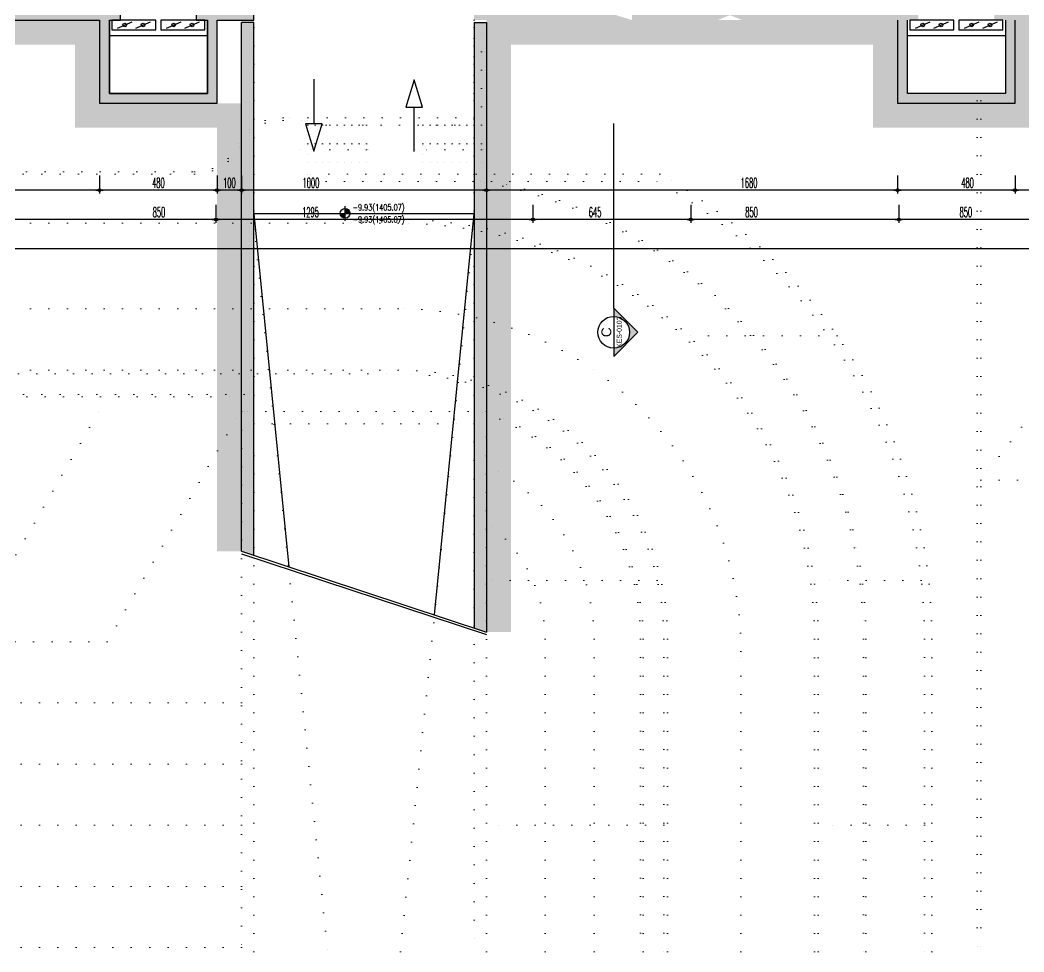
# Model space of a CAD drawing. Extents: x -5598 to 26293, y -3808 to 13850.
# Drawn here: x 12075 to 16176, y -3808 to 0 of the extents above; entities that cross this region are included whole.
import ezdxf
from ezdxf.enums import TextEntityAlignment as Align

# ---------------------------------------------------------------- set-up
doc = ezdxf.new("R2010")
doc.units = 0
doc.header["$LTSCALE"] = 100
doc.header["$MEASUREMENT"] = 0
doc.linetypes.add('DOT', pattern=[0.25, 0, -0.25])
doc.linetypes.add('HIDDEN2', pattern=[4.7625, 3.175, -1.5875])
for name, color, linetype in [('GOR', 7, 'Continuous'), ('KOLON', 7, 'Continuous'), ('KOT', 7, 'Continuous'), ('MEKANIK', 7, 'Continuous'), ('MERD', 7, 'Continuous'), ('OK', 7, 'Continuous'), ('OLCU DIS', 7, 'Continuous'), ('SOLID', 7, 'Continuous'), ('TARAMA', 7, 'Continuous'), ('YAZI', 7, 'Continuous')]:
    doc.layers.add(name, color=color, linetype=linetype)
doc.layers.add('YOLLAR', color=7, linetype='Continuous', lineweight=15)
doc.styles.add('ARIAL', font='arial.ttf', dxfattribs={"width": 0.7})
doc.styles.add('olcu', font='romans.shx', dxfattribs={"width": 0.5})
doc.dimstyles.new('1-200', dxfattribs={"dimtxt": 40, "dimasz": 2, "dimexe": 0, "dimexo": 0, "dimgap": 10, "dimtad": 1, "dimdec": 4, "dimrnd": 0.1, "dimzin": 9, "dimdsep": 46, "dimtxsty": 'olcu', "dimblk1": 'SOL', "dimblk2": 'SAG', "dimsah": 1, "dimcen": 0, "dimse1": 1, "dimse2": 1, "dimclre": 13, "dimadec": 0, "dimazin": 0, "dimtfac": 1, "dimtdec": 4, "dimtix": 1, "dimtmove": 2, "dimatfit": 2, "dimldrblk": 'SOL', "dimfxl": 0, "dimtolj": 1, "dimarcsym": 0})
pattern_1 = [(45, (-5880, 61457.253), (-17.6776695, 17.6776695), []), (45, (-5862.322, 61457.253), (-17.6776695, 17.6776695), [12.5, -6.25])]

# ---------------------------------------------------------------- blocks, each defined once
blk = doc.blocks.new('OK-OTOPARK1')
at = {"layer": 'OK'}
blk.add_lwpolyline([(207.8, 207.8), (79.2, 79.2)], dxfattribs=at)
blk.add_lwpolyline([(0, 0), (103.3, 55.1), (55.7, 102.8)], close=True, dxfattribs=at)
blk = doc.blocks.new('*U567')
h = blk.add_hatch(color=256)
edge = h.paths.add_edge_path()
edge.add_arc((0, 0), 0.65, 180, 360, ccw=False)
edge.add_line((-0.65, 0), (-0.985, 0))
edge.add_line((-0.985, 0), (0, -0.985))
edge.add_line((0, -0.985), (0.985, 0))
edge.add_line((0.985, 0), (0.65, 0))
for p, q in [((0.985, 0), (-0.985, 0)), ((0, -0.985), (-0.985, 0)), ((0, -0.985), (0.985, 0))]:
    blk.add_line(p, q)
at = {"linetype": 'HIDDEN2', "ltscale": 0.2}
blk.add_line((0.985, 0), (8.523, 0), dxfattribs=at)
blk.add_circle((0, 0), 0.65)
at = {"style": 'ARIAL'}
blk.add_attdef('A', text='', height=0.4, dxfattribs=at).set_placement((0, 0.3), align=Align.MIDDLE_CENTER)
at = {"style": 'ARIAL', "width": 0.8}
blk.add_attdef('AL134', text='', height=0.2, dxfattribs=at).set_placement((0, -0.225), align=Align.MIDDLE_CENTER)
blk = doc.blocks.new('KESIT YERLERI')
at = {"layer": 'YAZI', "color": 7, "xscale": 100, "yscale": 100, "zscale": 100, "rotation": 90}
blk.add_blockref('*U567', (17795, 7104.1), dxfattribs=at).add_auto_attribs({'A': 'C', 'AL134': 'KES-0103'})
blk = doc.blocks.new('*U550')
at = {"color": 0, "linetype": 'ByBlock', "ltscale": 3}
for p, q in [((8050, -12320), (8050, -12720)), ((8080, -12750), (8080, -12320)), ((10105, -12650), (10105, -16127.6)), ((10120, -12650), (10120, -16127.6)), ((7370, -12720), (7270, -12720)), ((7270, -12730), (7370, -12730)), ((8050, -12720), (7370, -12720)), ((7370, -12720), (7370, -12750)), ((7370, -12720), (7370, -12750)), ((7370, -12730), (7370, -12720)), ((7370, -12750), (7370, -12950)), ((7370, -12750), (8080, -12750)), ((7400, -12750), (7400, -12950)), ((7430, -12750), (7430, -12950)), ((7460, -12750), (7460, -12950)), ((7490, -12750), (7490, -12950)), ((7520, -12750), (7520, -12950)), ((7550, -12750), (7550, -12950)), ((7580, -12750), (7580, -12950)), ((7610, -12750), (7610, -12950)), ((7840, -12750), (7840, -12950)), ((7870, -12750), (7870, -12950)), ((7900, -12750), (7900, -12950)), ((7930, -12750), (7930, -12950)), ((7960, -12750), (7960, -12950)), ((7990, -12750), (7990, -12950)), ((8020, -12750), (8020, -12950)), ((8050, -12750), (8050, -12950)), ((8080, -12750), (8080, -12950)), ((7340, -12850), (7370, -12830.8)), ((7370, -12830.8), (7370, -12869.2)), ((7810, -12850), (7840, -12830.8)), ((7840, -12830.8), (7840, -12869.2)), ((7370, -12869.2), (7340, -12850)), ((7610, -12850), (7370, -12850)), ((8080, -12850), (7810, -12850)), ((7840, -12869.2), (7810, -12850)), ((6897.7, -12940), (3880, -12940)), ((3880, -12950), (6895.4, -12950)), ((6905.7, -12950), (6908, -12950)), ((8808.8, -12950), (7370, -12950)), ((7370, -12950), (7370, -12980)), ((7370, -12980), (8800.9, -12980)), ((8076.3, -12980), (8076.3, -12980)), ((7740, -13150), (2634, -13150)), ((7740, -13135), (2634.1, -13135)), ((7740, -13750), (3785.4, -13750)), ((3785.4, -13765), (7740, -13765)), ((7110, -13850), (4478.2, -13850)), ((4495.5, -13860), (7100, -13860)), ((7100, -13920), (7100, -13860)), ((7110, -13920), (7110, -13850)), ((8100, -13920), (7100, -13920)), ((7100, -13920), (7100, -16127.6)), ((8100, -13920), (8107.6, -13920)), ((8100, -16127.6), (8100, -13920)), ((7150, -16127.6), (7150, -13970)), ((7150, -13970), (8050, -13970)), ((8050, -13970), (8050, -16127.6)), ((8340, -16127.6), (8340, -14850)), ((8340, -16127.6), (8340, -14850)), ((8540, -16127.6), (8540, -14850)), ((8540, -16127.6), (8540, -14850)), ((8730, -14850), (8730, -16127.6)), ((8740, -16127.6), (8740, -14850)), ((8825, -14850), (8825, -16127.6)), ((8840, -16127.6), (8840, -14850)), ((9440, -16127.6), (9440, -14850)), ((9455, -16127.6), (9455, -14850)), ((9640, -14850), (9640, -16127.6)), ((9650, -16127.6), (9650, -14850)), ((9890, -14850), (9890, -16127.6)), ((9920, -16127.6), (9920, -14850))]:
    blk.add_line(p, q, dxfattribs=at)
at = {"color": 16, "linetype": 'ByBlock', "ltscale": 3}
for p, q in [((7150, -12350), (7150, -13970)), ((8050, -12350), (8050, -13970)), ((11478, -12437), (10120, -14200)), ((7150, -13150), (7246.1, -14100)), ((7953.9, -14100), (8050, -13150)), ((7740, -13500), (2635.3, -13500)), ((7246.1, -14100), (7451.1, -16127.6)), ((7748.9, -16127.6), (7953.9, -14100)), ((10120, -14200), (13150, -14200)), ((9140, -16127.6), (9140, -14900))]:
    blk.add_line(p, q, dxfattribs=at)
at = {"color": 56, "linetype": 'ByBlock', "ltscale": 3}
for p, q in [((9533, -13610), (8924.7, -13610)), ((6103.2, -14635.4), (6550.9, -13860)), ((6550.9, -14860), (7100, -13908.9)), ((8798.1, -14610), (8100, -14610)), ((9876.6, -14610), (9438.1, -14610)), ((6550.9, -14860), (5107.5, -14860)), ((7100, -15110), (5251.8, -15110)), ((7100, -15360), (5396.2, -15360)), ((7100, -15610), (5540.5, -15610)), ((8825, -15610), (8100, -15610)), ((9890, -15610), (9455, -15610)), ((7100, -15860), (5684.8, -15860)), ((7100, -16110), (5829.2, -16110))]:
    blk.add_line(p, q, dxfattribs=at)
at = {"color": 0, "linetype": 'ByBlock', "ltscale": 3}
blk.add_lwpolyline([(7110, -13850), (4478.2, -13850)], dxfattribs=at)
blk.add_lwpolyline([(8079.4, -13920, -0.315059), (8730, -14850), (8730, -16127.6)], format="xyb", dxfattribs=at)
for centre in [(7610, -12850), (8080, -12850)]:
    blk.add_circle(centre, 10, dxfattribs=at)
for centre, radius, start, end in [((7259.8, -12910.9), 191.2, 86.9279, 153.2984), ((7259.8, -12910.9), 181.2, 86.7635, 153.2132), ((6907.9, -12740), 200, 270.0213, 334.8493), ((6907.9, -12740), 210, 270.0208, 334.8493), ((7740, -14850), 2180, 0, 60.6404), ((7740, -14850), 1900, 360, 79.8048), ((7740, -14850), 1910, 360, 78.2534), ((7740, -14850), 2150, 360, 60.4316), ((7740, -14850), 1715, 360, 90), ((7740, -14850), 1700, 0, 90), ((7740, -14850), 1100, 360, 90), ((7740, -14850), 1085, 360, 90), ((7740, -14850), 990, 360, 68.6763), ((7740, -14850), 1000, 360, 68.4348), ((7740, -14850), 800, 360, 63.2563), ((7740, -14850), 800, 360, 63.2563), ((7740, -14850), 600, 360, 53.1301), ((7740, -14850), 600, 360, 53.1301)]:
    blk.add_arc(centre, radius, start, end, dxfattribs=at)
at = {"color": 16, "linetype": 'ByBlock', "ltscale": 3}
blk.add_arc((7740, -14900), 1400, 0, 90, dxfattribs=at)
blk = doc.blocks.new('KOT-PL(TEMIZ&KABA)')
at = {"layer": 'KOT', "linetype": 'Continuous', "lineweight": -3}
h = blk.add_hatch(color=7, dxfattribs=at)
h.paths.add_polyline_path([(0, 0), (0.2, 0, 0.414214), (0, 0.2)])
h.paths.add_polyline_path([(0, 0), (-0.2, 0, 0.414214), (0, -0.2)])
at = {"layer": 'KOT', "color": 7, "lineweight": -3}
for p, q in [((-0.3, 0), (1.4, 0)), ((0, -0.3), (0, 0.3))]:
    blk.add_line(p, q, dxfattribs=at)
at = {"layer": 'KOT', "color": 7, "linetype": 'Continuous', "lineweight": -3}
blk.add_circle((0, 0), 0.2, dxfattribs=at)
at = {"layer": 'KOT', "color": 7, "linetype": 'Continuous', "lineweight": -3, "style": 'olcu', "width": 0.7}
for tag, p in [('KOTTEMIZ', (0.31, 0.122)), ('KOTKABA', (0.31, -0.373))]:
    blk.add_attdef(tag, p, '', height=0.25, dxfattribs=at)
blk = doc.blocks.new('TASIYICI SISTEM (1.BODRUM KAT)')
at = {"layer": 'TARAMA'}
h = blk.add_hatch(dxfattribs=at)
h.set_pattern_fill('ANSI33', color=253, scale=100, style=2)
h.set_pattern_definition([(45, (-5880, -12320), (-17.67767, 17.67767), []), (45, (-5862.322, -12320), (-17.67767, 17.67767), [12.5, -6.25])])
h.paths.add_polyline_path([(15390, -4385.5), (15350, -4385.5), (15350, -5535), (14700, -5535), (14700, -6290), (14040, -6290), (14040, -7315), (14560, -7315), (14560, -7285), (14070, -7285), (14070, -6320), (14700, -6320), (14700, -7730), (14740, -7730), (14740, -5575), (15390, -5575)])
h.paths.add_polyline_path([(14740, -7730), (14700, -7730), (14700, -7980), (14660, -7980), (14660, -8060), (14700, -8060), (14700, -8840), (14660, -8840), (14660, -8920), (14700, -8920), (14700, -9690), (14660, -9690), (14660, -9770), (14700, -9770), (14700, -10325), (14740, -10325)])
h.paths.add_polyline_path([(14740, -10325), (14700, -10325), (14700, -10530), (14660, -10530), (14660, -10610), (14700, -10610), (14700, -12280), (14070, -12280), (14070, -11315), (14560, -11315), (14560, -11285), (14040, -11285), (14040, -12280), (13230, -12280), (13230, -12240), (13150, -12240), (13150, -12280), (13105, -12280), (13105, -12320), (13150, -12320), (13150, -12620), (12750, -12620), (12750, -12320), (12750, -12320), (12795, -12320), (12795, -12280), (12750, -12280), (12750, -12240), (12710, -12240), (12710, -12280), (12375, -12280), (12375, -12240), (12295, -12240), (12295, -12280), (11525, -12280), (11525, -12240), (11445, -12240), (11445, -12280), (10675, -12280), (10675, -12240), (10595, -12240), (10595, -12280), (10260, -12280), (10260, -12240), (10220, -12240), (10220, -12280), (10175, -12280), (10175, -12320), (10220, -12320), (10220, -12620), (9820, -12620), (9820, -12320), (9865, -12320), (9865, -12280), (9820, -12280), (9820, -12240), (9740, -12240), (9740, -12280), (9145, -12280), (9095, -12300), (9145, -12320), (9780, -12320), (9780, -12660), (10260, -12660), (10260, -12320), (12710, -12320), (12710, -12660), (13190, -12660), (13190, -12320), (14740, -12320)])
h.paths.add_polyline_path([(9045, -12280), (8980, -12280), (8980, -12240), (8900, -12240), (8900, -12280), (8695, -12280), (8630, -12300), (8695, -12320), (9045, -12320)])
h.paths.add_polyline_path([(8565, -12280), (8130, -12280), (8130, -12240), (8050, -12240), (8050, -12320), (8565, -12320)])
h.paths.add_polyline_path([(8565, -12280), (8565, -12320), (8565, -12320), (8695, -12320), (8695, -12280)])
h.paths.add_polyline_path([(8695, -12280), (8565, -12280), (8630, -12300)])
h.paths.add_polyline_path([(8630, -12300), (8565, -12320), (8695, -12320)], flags=16)
h.paths.add_polyline_path([(9145, -12280), (9045, -12280), (9045, -12320), (9145, -12320), (9095, -12300)])
h.paths.add_polyline_path([(9145, -12280), (9045, -12280), (9095, -12300)])
h.paths.add_polyline_path([(9095, -12300), (9045, -12320), (9145, -12320)], flags=17)
h = blk.add_hatch(dxfattribs=at)
h.set_pattern_fill('ANSI33', color=253, scale=100)
h.set_pattern_definition(pattern_1)
h.paths.add_polyline_path([(-3870, -12240), (-3940, -12240), (-3940, -12280), (-4720, -12280), (-4720, -12240), (-4790, -12240), (-4790, -12280), (-4935, -12280), (-4935, -12320), (-4890, -12320), (-4890, -12620), (-5290, -12620), (-5290, -12320), (-5245, -12320), (-5245, -12280), (-5290, -12280), (-5290, -11360), (-5320, -11360), (-5320, -12280), (-5850, -12280), (-5850, -11390), (-5530, -11390), (-5530, -11360), (-5850, -11360), (-5850, -10630), (-5790, -10630), (-5790, -10540), (-5880, -10540), (-5880, -12320), (-5330, -12320), (-5330, -12660), (-4850, -12660), (-4850, -12320), (-3910, -12320), (-3910, -12500), (-3340, -12500), (-3340, -12320), (-3060, -12320), (-3060, -12660), (-2455, -12660), (-2455, -12320), (4820, -12320), (4820, -12660), (5300, -12660), (5300, -12320), (6520, -12320), (6520, -12660), (7000, -12660), (7000, -12320), (7150, -12320), (7150, -12280), (7040, -12280), (7040, -12240), (6960, -12240), (6960, -12280), (6915, -12280), (6915, -12320), (6960, -12320), (6960, -12620), (6560, -12620), (6560, -12320), (6605, -12320), (6605, -12280), (6185, -12280), (6185, -12240), (6105, -12240), (6105, -12280), (5340, -12280), (5340, -12240), (5260, -12240), (5260, -12280), (5215, -12280), (5215, -12320), (5260, -12320), (5260, -12620), (4860, -12620), (4860, -12320), (4905, -12320), (4905, -12280), (4465, -12280), (4465, -12240), (4355, -12240), (4355, -12280), (3790, -12280), (3790, -12240), (3700, -12240), (3700, -12280), (3130, -12280), (3130, -12240), (3060, -12240), (3060, -12280), (2430, -12280), (2430, -12240), (2360, -12240), (2360, -12280), (1687.5, -12280), (1687.5, -12220), (1552.5, -12220), (1552.5, -12280), (687.5, -12280), (687.5, -12220), (552.5, -12220), (552.5, -12280), (-120, -12280), (-120, -12240), (-190, -12240), (-190, -12280), (-820, -12280), (-820, -12240), (-890, -12240), (-890, -12280), (-1470, -12280), (-1470, -12240), (-1540, -12240), (-1540, -12280), (-2170, -12280), (-2170, -12240), (-2240, -12240), (-2240, -12280), (-2665, -12280), (-2665, -12320), (-2620, -12320), (-2620, -12620), (-3020, -12620), (-3020, -12320), (-2975, -12320), (-2975, -12280), (-3020, -12280), (-3020, -12240), (-3090, -12240), (-3090, -12280), (-3380, -12280), (-3380, -12460), (-3870, -12460)])
h.paths.add_polyline_path([(-2595, -12320), (-2495, -12320), (-2495, -12620), (-2595, -12620)], flags=16)
h = blk.add_hatch(dxfattribs=at)
h.set_pattern_fill('ANSI33', color=253, scale=100)
h.set_pattern_definition(pattern_1)
h.paths.add_polyline_path([(5340, -12240), (5260, -12240), (5260, -12280), (5215, -12280), (5215, -12320), (5260, -12320), (5260, -12620), (4860, -12620), (4860, -12320), (4905, -12320), (4905, -12280), (4465, -12280), (4465, -12240), (4355, -12240), (4355, -12280), (3790, -12280), (3790, -12240), (3700, -12240), (3700, -12280), (3130, -12280), (3130, -12240), (3060, -12240), (3060, -12280), (2430, -12280), (2430, -12240), (2360, -12240), (2360, -12280), (1687.5, -12280), (1687.5, -12220), (1552.5, -12220), (1552.5, -12280), (687.5, -12280), (687.5, -12220), (552.5, -12220), (552.5, -12280), (-120, -12280), (-120, -12240), (-190, -12240), (-190, -12280), (-820, -12280), (-820, -12240), (-890, -12240), (-890, -12280), (-1470, -12280), (-1470, -12240), (-1540, -12240), (-1540, -12280), (-2170, -12280), (-2170, -12240), (-2240, -12240), (-2240, -12280), (-2665, -12280), (-2665, -12320), (-2620, -12320), (-2620, -12620), (-3020, -12620), (-3020, -12320), (-2975, -12320), (-2975, -12280), (-3020, -12280), (-3020, -12240), (-3090, -12240), (-3090, -12280), (-3380, -12280), (-3380, -12460), (-3870, -12460), (-3870, -12240), (-3940, -12240), (-3940, -12280), (-3983.9, -12280), (-3983.9, -12320), (-3910, -12320), (-3910, -12500), (-3340, -12500), (-3340, -12320), (-3060, -12320), (-3060, -12660), (-2455, -12660), (-2455, -12320), (4820, -12320), (4820, -12660), (5300, -12660), (5300, -12320), (6520, -12320), (6520, -12660), (7000, -12660), (7000, -12320), (7150, -12320), (7150, -12280), (7040, -12280), (7040, -12240), (6960, -12240), (6960, -12280), (6915, -12280), (6915, -12320), (6960, -12320), (6960, -12620), (6560, -12620), (6560, -12320), (6605, -12320), (6605, -12280), (6185, -12280), (6185, -12240), (6105, -12240), (6105, -12280), (5340, -12280)])
h.paths.add_polyline_path([(-2495, -12320), (-2495, -12620), (-2595, -12620), (-2595, -12320)], flags=16)
at = {"layer": 'GOR', "color": 6}
for p, q in [((6960, -12385), (6560, -12385)), ((10220, -12385), (9820, -12385))]:
    blk.add_line(p, q, dxfattribs=at)
at = {"layer": 'KOLON', "color": 4}
for points in [[(10220, -12320), (10220, -12620), (9820, -12620), (9820, -12320)], [(9780, -12320), (9780, -12660), (10260, -12660), (10260, -12320)], [(6560, -12320), (6560, -12620), (6960, -12620), (6960, -12320)]]:
    blk.add_lwpolyline(points, dxfattribs=at)
at = {"layer": 'KOLON', "color": 4, "ltscale": 5}
blk.add_lwpolyline([(5300, -12320), (6520, -12320), (6520, -12660), (7000, -12660), (7000, -12320), (7150, -12320), (7150, -12280), (7040, -12280), (7040, -12240), (6960, -12240), (6960, -12280), (6915, -12280), (6915, -12320), (6960, -12320), (6960, -12620), (6560, -12620), (6560, -12320), (6605, -12320), (6605, -12280), (6185, -12280)], dxfattribs=at)
blk = doc.blocks.new('SOL')
at = {"color": 0}
for p, q in [((0, 30), (0, -7)), ((7.6, 0), (-7, 0))]:
    blk.add_line(p, q, dxfattribs=at)
blk.add_circle((0, 0), 3, dxfattribs=at)
blk = doc.blocks.new('SAG')
at = {"color": 0}
for p, q in [((7.6, 0), (-7, 0)), ((0, -30), (0, 7))]:
    blk.add_line(p, q, dxfattribs=at)
blk.add_circle((0, 0), 3, dxfattribs=at)
blk = doc.blocks.new('*D270')
at = {"layer": 'OLCU DIS', "color": 0, "lineweight": -2, "transparency": 16777216}
blk.add_line((18588, -695), (16142, -695), dxfattribs=at)
at = {"layer": 'OLCU DIS', "color": 0, "lineweight": -2, "transparency": 16777216, "xscale": 2, "yscale": 2, "zscale": 2, "rotation": 180}
blk.add_blockref('SAG', (16140, -695), dxfattribs=at)
at = {"layer": 'OLCU DIS', "color": 0, "lineweight": -2, "transparency": 16777216, "xscale": 2, "yscale": 2, "zscale": 2}
blk.add_blockref('SOL', (18590, -695), dxfattribs=at)
at = {"layer": 'OLCU DIS', "color": 0, "transparency": 16777216, "insert": (17793.4, -665), "char_height": 40, "attachment_point": 5, "style": 'olcu'}
blk.add_mtext('\\A1;2450', dxfattribs=at)
blk = doc.blocks.new('*D271')
at = {"layer": 'OLCU DIS', "color": 0, "lineweight": -2, "transparency": 16777216}
blk.add_line((16138, -695), (15662, -695), dxfattribs=at)
at = {"layer": 'OLCU DIS', "color": 0, "lineweight": -2, "transparency": 16777216, "xscale": 2, "yscale": 2, "zscale": 2, "rotation": 180}
blk.add_blockref('SAG', (15660, -695), dxfattribs=at)
at = {"layer": 'OLCU DIS', "color": 0, "lineweight": -2, "transparency": 16777216, "xscale": 2, "yscale": 2, "zscale": 2}
blk.add_blockref('SOL', (16140, -695), dxfattribs=at)
at = {"layer": 'OLCU DIS', "color": 0, "transparency": 16777216, "insert": (15945.7, -665), "char_height": 40, "attachment_point": 5, "style": 'olcu'}
blk.add_mtext('\\A1;480', dxfattribs=at)
blk = doc.blocks.new('*D272')
at = {"layer": 'OLCU DIS', "color": 0, "lineweight": -2, "transparency": 16777216}
blk.add_line((15658, -695), (13982, -695), dxfattribs=at)
at = {"layer": 'OLCU DIS', "color": 0, "lineweight": -2, "transparency": 16777216, "xscale": 2, "yscale": 2, "zscale": 2, "rotation": 180}
blk.add_blockref('SAG', (13980, -695), dxfattribs=at)
at = {"layer": 'OLCU DIS', "color": 0, "lineweight": -2, "transparency": 16777216, "xscale": 2, "yscale": 2, "zscale": 2}
blk.add_blockref('SOL', (15660, -695), dxfattribs=at)
at = {"layer": 'OLCU DIS', "color": 0, "transparency": 16777216, "insert": (15053, -665), "char_height": 40, "attachment_point": 5, "style": 'olcu'}
blk.add_mtext('\\A1;1680', dxfattribs=at)
blk = doc.blocks.new('*D273')
at = {"layer": 'OLCU DIS', "color": 0, "lineweight": -2, "transparency": 16777216}
blk.add_line((13978, -695), (12982, -695), dxfattribs=at)
at = {"layer": 'OLCU DIS', "color": 0, "lineweight": -2, "transparency": 16777216, "xscale": 2, "yscale": 2, "zscale": 2, "rotation": 180}
blk.add_blockref('SAG', (12980, -695), dxfattribs=at)
at = {"layer": 'OLCU DIS', "color": 0, "lineweight": -2, "transparency": 16777216, "xscale": 2, "yscale": 2, "zscale": 2}
blk.add_blockref('SOL', (13980, -695), dxfattribs=at)
at = {"layer": 'OLCU DIS', "color": 0, "transparency": 16777216, "insert": (13263.2, -665), "char_height": 40, "attachment_point": 5, "style": 'olcu'}
blk.add_mtext('\\A1;1000', dxfattribs=at)
blk = doc.blocks.new('*D274')
at = {"layer": 'OLCU DIS', "color": 0, "lineweight": -2, "transparency": 16777216}
blk.add_line((12978, -695), (12882, -695), dxfattribs=at)
at = {"layer": 'OLCU DIS', "color": 0, "lineweight": -2, "transparency": 16777216, "xscale": 2, "yscale": 2, "zscale": 2, "rotation": 180}
blk.add_blockref('SAG', (12880, -695), dxfattribs=at)
at = {"layer": 'OLCU DIS', "color": 0, "lineweight": -2, "transparency": 16777216, "xscale": 2, "yscale": 2, "zscale": 2}
blk.add_blockref('SOL', (12980, -695), dxfattribs=at)
at = {"layer": 'OLCU DIS', "color": 0, "transparency": 16777216, "insert": (12930, -665), "char_height": 40, "attachment_point": 5, "style": 'olcu'}
blk.add_mtext('\\A1;100', dxfattribs=at)
blk = doc.blocks.new('*D275')
at = {"layer": 'OLCU DIS', "color": 0, "lineweight": -2, "transparency": 16777216}
blk.add_line((12878, -695), (12402, -695), dxfattribs=at)
at = {"layer": 'OLCU DIS', "color": 0, "lineweight": -2, "transparency": 16777216, "xscale": 2, "yscale": 2, "zscale": 2, "rotation": 180}
blk.add_blockref('SAG', (12400, -695), dxfattribs=at)
at = {"layer": 'OLCU DIS', "color": 0, "lineweight": -2, "transparency": 16777216, "xscale": 2, "yscale": 2, "zscale": 2}
blk.add_blockref('SOL', (12880, -695), dxfattribs=at)
at = {"layer": 'OLCU DIS', "color": 0, "transparency": 16777216, "insert": (12640, -665), "char_height": 40, "attachment_point": 5, "style": 'olcu'}
blk.add_mtext('\\A1;480', dxfattribs=at)
blk = doc.blocks.new('*D276')
at = {"layer": 'OLCU DIS', "color": 0, "lineweight": -2, "transparency": 16777216}
blk.add_line((12398, -695), (11182, -695), dxfattribs=at)
at = {"layer": 'OLCU DIS', "color": 0, "lineweight": -2, "transparency": 16777216, "xscale": 2, "yscale": 2, "zscale": 2, "rotation": 180}
blk.add_blockref('SAG', (11180, -695), dxfattribs=at)
at = {"layer": 'OLCU DIS', "color": 0, "lineweight": -2, "transparency": 16777216, "xscale": 2, "yscale": 2, "zscale": 2}
blk.add_blockref('SOL', (12400, -695), dxfattribs=at)
at = {"layer": 'OLCU DIS', "color": 0, "transparency": 16777216, "insert": (11790, -665), "char_height": 40, "attachment_point": 5, "style": 'olcu'}
blk.add_mtext('\\A1;1220', dxfattribs=at)
blk = doc.blocks.new('*D294')
at = {"layer": 'OLCU DIS', "color": 0, "lineweight": -2, "transparency": 16777216}
blk.add_line((16513, -815), (15667, -815), dxfattribs=at)
at = {"layer": 'OLCU DIS', "color": 0, "lineweight": -2, "transparency": 16777216, "xscale": 2, "yscale": 2, "zscale": 2, "rotation": 180}
blk.add_blockref('SAG', (15665, -815), dxfattribs=at)
at = {"layer": 'OLCU DIS', "color": 0, "lineweight": -2, "transparency": 16777216, "xscale": 2, "yscale": 2, "zscale": 2}
blk.add_blockref('SOL', (16515, -815), dxfattribs=at)
at = {"layer": 'OLCU DIS', "color": 0, "transparency": 16777216, "insert": (15938.9, -785), "char_height": 40, "attachment_point": 5, "style": 'olcu'}
blk.add_mtext('\\A1;850', dxfattribs=at)
blk = doc.blocks.new('*D295')
at = {"layer": 'OLCU DIS', "color": 0, "lineweight": -2, "transparency": 16777216}
blk.add_line((15663, -815), (14817, -815), dxfattribs=at)
at = {"layer": 'OLCU DIS', "color": 0, "lineweight": -2, "transparency": 16777216, "xscale": 2, "yscale": 2, "zscale": 2, "rotation": 180}
blk.add_blockref('SAG', (14815, -815), dxfattribs=at)
at = {"layer": 'OLCU DIS', "color": 0, "lineweight": -2, "transparency": 16777216, "xscale": 2, "yscale": 2, "zscale": 2}
blk.add_blockref('SOL', (15665, -815), dxfattribs=at)
at = {"layer": 'OLCU DIS', "color": 0, "transparency": 16777216, "insert": (15063.2, -785), "char_height": 40, "attachment_point": 5, "style": 'olcu'}
blk.add_mtext('\\A1;850', dxfattribs=at)
blk = doc.blocks.new('*D296')
at = {"layer": 'OLCU DIS', "color": 0, "lineweight": -2, "transparency": 16777216}
blk.add_line((14813, -815), (14172, -815), dxfattribs=at)
at = {"layer": 'OLCU DIS', "color": 0, "lineweight": -2, "transparency": 16777216, "xscale": 2, "yscale": 2, "zscale": 2, "rotation": 180}
blk.add_blockref('SAG', (14170, -815), dxfattribs=at)
at = {"layer": 'OLCU DIS', "color": 0, "lineweight": -2, "transparency": 16777216, "xscale": 2, "yscale": 2, "zscale": 2}
blk.add_blockref('SOL', (14815, -815), dxfattribs=at)
at = {"layer": 'OLCU DIS', "color": 0, "transparency": 16777216, "insert": (14424, -785), "char_height": 40, "attachment_point": 5, "style": 'olcu'}
blk.add_mtext('\\A1;645', dxfattribs=at)
blk = doc.blocks.new('*D297')
at = {"layer": 'OLCU DIS', "color": 0, "lineweight": -2, "transparency": 16777216}
blk.add_line((14168, -815), (12877, -815), dxfattribs=at)
at = {"layer": 'OLCU DIS', "color": 0, "lineweight": -2, "transparency": 16777216, "xscale": 2, "yscale": 2, "zscale": 2, "rotation": 180}
blk.add_blockref('SAG', (12875, -815), dxfattribs=at)
at = {"layer": 'OLCU DIS', "color": 0, "lineweight": -2, "transparency": 16777216, "xscale": 2, "yscale": 2, "zscale": 2}
blk.add_blockref('SOL', (14170, -815), dxfattribs=at)
at = {"layer": 'OLCU DIS', "color": 0, "transparency": 16777216, "insert": (13261.7, -785), "char_height": 40, "attachment_point": 5, "style": 'olcu'}
blk.add_mtext('\\A1;1295', dxfattribs=at)
blk = doc.blocks.new('*D298')
at = {"layer": 'OLCU DIS', "color": 0, "lineweight": -2, "transparency": 16777216}
blk.add_line((12873, -815), (12027, -815), dxfattribs=at)
at = {"layer": 'OLCU DIS', "color": 0, "lineweight": -2, "transparency": 16777216, "xscale": 2, "yscale": 2, "zscale": 2, "rotation": 180}
blk.add_blockref('SAG', (12025, -815), dxfattribs=at)
at = {"layer": 'OLCU DIS', "color": 0, "lineweight": -2, "transparency": 16777216, "xscale": 2, "yscale": 2, "zscale": 2}
blk.add_blockref('SOL', (12875, -815), dxfattribs=at)
at = {"layer": 'OLCU DIS', "color": 0, "transparency": 16777216, "insert": (12642.4, -785), "char_height": 40, "attachment_point": 5, "style": 'olcu'}
blk.add_mtext('\\A1;850', dxfattribs=at)
blk = doc.blocks.new('*D332')
at = {"layer": 'OLCU DIS', "color": 0, "lineweight": -2, "transparency": 16777216}
blk.add_line((21268, -935), (-2968, -935), dxfattribs=at)
at = {"layer": 'OLCU DIS', "color": 0, "lineweight": -2, "transparency": 16777216, "xscale": 2, "yscale": 2, "zscale": 2, "rotation": 180}
blk.add_blockref('SAG', (-2970, -935), dxfattribs=at)
at = {"layer": 'OLCU DIS', "color": 0, "lineweight": -2, "transparency": 16777216, "xscale": 2, "yscale": 2, "zscale": 2}
blk.add_blockref('SOL', (21270, -935), dxfattribs=at)
at = {"layer": 'OLCU DIS', "color": 0, "transparency": 16777216, "insert": (9295.6, -905), "char_height": 40, "attachment_point": 5, "style": 'olcu'}
blk.add_mtext('\\A1;24240', dxfattribs=at)
blk = doc.blocks.new('ALR_MOTORLU_DAMPER_(120X80)')
at = {"color": 0}
blk.add_lwpolyline([(-90, -20), (90, -20), (90, 20), (-90, 20)], close=True, dxfattribs=at)
for points in [[(-67.5, -12.6), (-7.5, 12.4)], [(7.5, -12.6), (67.5, 12.4)]]:
    blk.add_lwpolyline(points, dxfattribs=at)
for centre in [(-37.5, -0.1), (37.5, -0.1)]:
    blk.add_circle(centre, 7.5, dxfattribs=at)

msp = doc.modelspace()

# ---------------------------------------------------------------- hatches: boundary and pattern name
at = {"layer": 'TARAMA'}
h = msp.add_hatch(dxfattribs=at)
h.set_pattern_fill('ANSI33', color=253, scale=100)
h.paths.add_polyline_path([(13030, -10), (12980, -10), (12980, -2170.58484), (13030, -2187.08484)])
h.paths.add_polyline_path([(13980, -10), (13930, -10), (13930, -2484.08484), (13980, -2500.58484)])

# ---------------------------------------------------------------- linework, layer by layer
at = {"layer": 'KOLON', "color": 4}
for p, q in [((13030, -10), (12980, -10)), ((13930, -10), (13980, -10))]:
    msp.add_line(p, q, dxfattribs=at)
for points in [[(12980, -2170.58484), (12980, -10)], [(13030, -2188.91818), (13030, -10)], [(13930, -10), (13930, -2482.25151)], [(13980, -10), (13980, -2500.58484)]]:
    msp.add_lwpolyline(points, dxfattribs=at)
at = {"layer": 'MERD', "color": 6}
for p, q in [((13030, -790.00012), (13930, -790.00012)), ((12980, -2170.58484), (13980, -2500.58484)), ((12980, -2180.58484), (13980, -2510.58484))]:
    msp.add_line(p, q, dxfattribs=at)
for points in [[(13030, -790.00012), (13173.13939, -2234.32084)], [(13767.42477, -2430.43502), (13930, -790.00003)]]:
    msp.add_lwpolyline(points, dxfattribs=at)
at = {"layer": 'SOLID', "color": 251, "const_width": 100}
for points in [[(21320, 11880), (21320, 6695), (20670, 6695), (20670, -50), (19120, -50), (19120, -390), (18540, -390), (18540, -50), (16190, -50), (16190, -390), (15610, -390), (15610, -50), (14030, -50), (14030, -2500.58484)], [(12930, -2170.58484), (12930, -390), (12350, -390), (12350, -50), (11230, -50), (11230, -390), (10650, -390), (10650, -50), (3475, -50), (3475, -390), (2770, -390), (2770, -50), (2590, -50), (2590, -230), (1920, -230), (1920, -50), (1080, -50), (1080, -390), (500, -390), (500, -50), (-50, -50), (-50, 1700), (-2990.23412, 1700)]]:
    msp.add_lwpolyline(points, dxfattribs=at)

# ---------------------------------------------------------------- block references
at = {"layer": 'KOLON'}
msp.add_blockref('TASIYICI SISTEM (1.BODRUM KAT)', (5880, 12320), dxfattribs=at)
at = {"layer": 'KOT', "xscale": 100, "yscale": 100, "zscale": 100}
msp.add_blockref('KOT-PL(TEMIZ&KABA)', (13403, -790.00012), dxfattribs=at).add_auto_attribs({'KOTTEMIZ': '-9.93(1405.07)', 'KOTKABA': '-9.93(1405.07)'})
at = {"layer": 'MEKANIK', "color": 60}
for p in [(12539.99956, -20.04709), (12739.99868, -20.04709), (15799.99956, -20.04709), (15999.99868, -20.04709)]:
    msp.add_blockref('ALR_MOTORLU_DAMPER_(120X80)', p, dxfattribs=at)
at = {"layer": 'OK', "color": 252}
for p, rotation in [((13274.93485, -535.91619), 45), ((13685.06515, -243.73671), 225)]:
    msp.add_blockref('OK-OTOPARK1', p, dxfattribs=dict(at, rotation=rotation))
at = {"layer": 'YAZI'}
msp.add_blockref('KESIT YERLERI', (-3295, -8379.7089), dxfattribs=at)
at = {"layer": 'YOLLAR', "color": 9, "linetype": 'DOT'}
msp.add_blockref('*U550', (5880, 12320.00004), dxfattribs=at)

# ---------------------------------------------------------------- dimensions: what is measured, and where the dimension line sits
at = {"layer": 'OLCU DIS', "color": 7}
for base, p1, p2, picture, middle in [((-2970, -935), (21270, -635), (-2970, 7535), '*D332', (9295.63768, -905)), ((16140, -695), (18590, 0.00003), (16140, 0), '*D270', (17793.43632, -665)), ((12980, -695), (13980, -10), (12980, -10), '*D273', (13263.18807, -665)), ((13980, -695), (15660, -0.00001), (13980, -10), '*D272', (15053.0032, -665)), ((15660, -695), (16140, 0), (15660, -0.00001), '*D271', (15945.66928, -665)), ((12025, -815), (12875, -815), (12025, -815), '*D298', (12642.36342, -785)), ((12875, -815), (14170, -755), (12875, -815), '*D297', (13261.723, -785)), ((14170, -815), (14815, -815), (14170, -761.39513), '*D296', (14424.01739, -785)), ((14815, -815), (15665, -815), (14815, -815), '*D295', (15063.19537, -785)), ((15665, -815), (16515, -815), (15665, -815), '*D294', (15938.87463, -785))]:
    dim = msp.add_linear_dim(base=base, p1=p1, p2=p2, dimstyle='1-200', dxfattribs=at)
    dim.commit()
    dim.dimension.update_dxf_attribs({"geometry": picture, "text_midpoint": middle, "dimtype": 160})
for base, p1, p2, picture, middle in [((11180, -695), (12400, 0), (11180, 0), '*D276', (11790, -665)), ((12400, -695), (12880, 0), (12400, 0), '*D275', (12640, -665)), ((12880, -695), (12980, -10), (12880, 0), '*D274', (12930, -665))]:
    dim = msp.add_linear_dim(base=base, p1=p1, p2=p2, dimstyle='1-200', dxfattribs=at)
    dim.commit()
    dim.dimension.update_dxf_attribs({"geometry": picture, "text_midpoint": middle})

doc.saveas('drawing.dxf')
